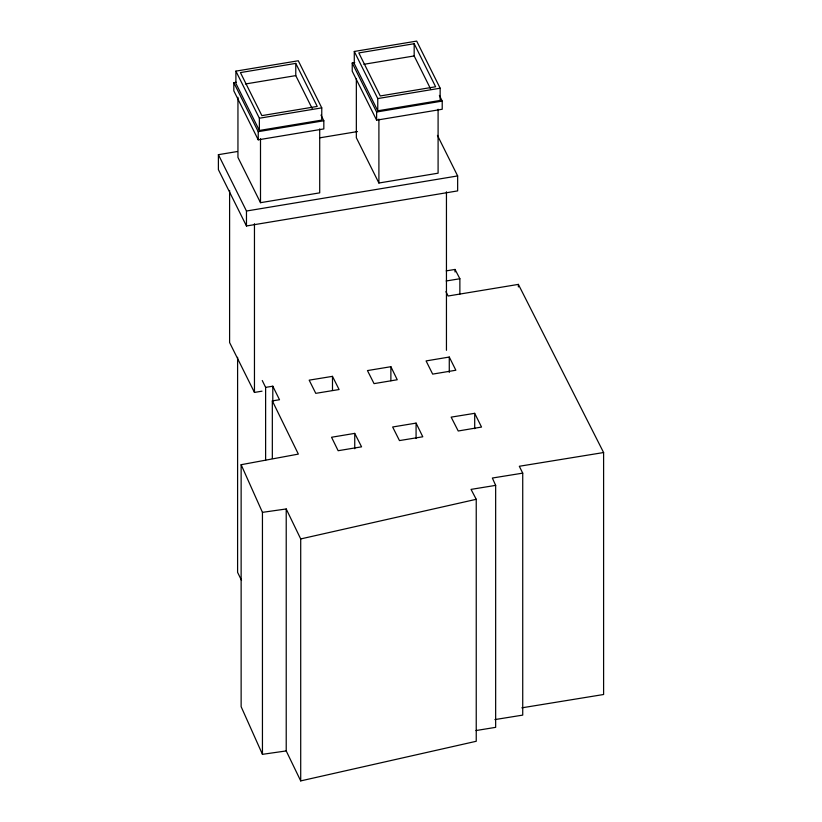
<?xml version="1.0" encoding="UTF-8"?>
<svg xmlns="http://www.w3.org/2000/svg" width="822" height="822" viewBox="0 0 822 822"><rect width="100%" height="100%" fill="white"/><g stroke="black" fill="none" stroke-linecap="round" stroke-linejoin="round"><path stroke-width="1.23" d="M286.22 508.962L300.708 538.934L476.236 499.303L476.236 741.28L300.708 780.9L286.22 750.928L286.22 508.962L262.444 512.353L241.134 464.707L298.345 454.104L272.329 400.889L279.511 399.739L272.801 386.206L265.619 387.368L262.259 380.524M235.893 71.134L298.283 60.766L321.762 107.877L321.762 120.104L259.372 130.472L235.893 83.361L235.893 71.134L259.372 118.234L259.372 130.472M354.282 51.467L416.682 41.1L440.15 88.211L440.15 100.438L377.76 110.806L354.282 63.695L354.282 51.467L377.76 98.568L377.76 110.806M295.776 63.386L240.425 72.583L261.879 115.625L317.23 106.428L295.776 63.386L295.776 75.614L312.155 108.463M414.175 43.72L358.813 52.916L380.267 95.958L435.619 86.762L414.175 43.72L414.175 55.947L430.543 88.797M320.981 115.07L323.827 120.762L323.827 128.92L258.231 139.822L233.828 90.862L233.828 82.703L236.356 82.292M439.38 95.403L442.215 101.096L442.215 109.254L376.62 120.156L352.227 71.195L352.227 63.037L354.744 62.626M245.459 83.978L295.776 75.614M363.848 64.311L414.175 55.947M259.372 118.234L321.762 107.877M377.76 98.568L440.15 88.211M233.828 82.703L258.231 131.664L323.827 120.762M352.227 63.037L376.62 111.998L442.215 101.096M437.438 135.373L457.649 175.939L457.649 190.899L246.466 225.978L218.395 169.63L218.395 154.68L237.363 151.525M319.553 137.87L357.498 131.571M237.948 97.294L237.948 157.423L260.502 202.685L319.707 192.851L319.707 128.89M356.347 78.912L356.347 137.767L378.901 183.018L438.095 173.185L438.095 109.223M218.395 154.68L246.466 211.018L457.649 175.939M449.274 357.046L426.084 360.92L432.67 374.113L455.861 370.239L449.274 357.046L449.274 372.417M229.605 190.437L229.605 342.548L254.46 392.433L262.033 391.169M354.744 433.379L331.543 437.253L338.14 450.713L361.567 446.839L354.744 433.379L354.744 448.74M446.192 270.89L455.039 269.441L459.868 278.75L459.868 294.112M521.836 707.834L603.605 694.508L603.605 452.542L518.374 284.391L448.093 296.012L445.956 291.646M390.882 366.704L367.455 370.578L374.051 383.627L397.242 379.754L390.882 366.704L390.882 380.781M416.076 423.114L392.649 426.988L399.471 440.582L422.785 436.78L416.076 423.114L416.076 438.475M446.141 280.99L459.868 278.75M332.489 376.353L309.175 380.154L315.771 393.348L339.085 389.536L332.489 376.353L332.489 390.44M603.605 452.542L519.319 466.269L522.73 473.143L522.73 715.109L494.895 719.589M475.969 730.553L495.656 727.347L495.656 485.37L471.047 489.388L476.236 499.303M474.705 413.322L451.155 417.134L458.224 430.995L481.528 427.06L474.705 413.322L474.705 428.694M522.73 473.143L492.357 478.034L495.656 485.37M241.134 464.707L241.134 706.684L262.444 754.329L286.22 750.928M241.524 580.353L237.599 572.379L237.599 357.293M518.374 284.391L518.374 286.95M455.039 269.441L455.039 272M446.449 191.814L446.449 350.316M378.901 119.056L378.901 183.018M376.62 111.998L376.62 120.156M300.708 538.934L300.708 780.9M272.801 386.206L272.801 401.568M272.329 400.889L272.329 458.501M265.619 387.368L265.619 460.341M262.444 512.353L262.444 754.329M260.502 138.723L260.502 202.685M258.231 131.664L258.231 139.822M254.46 223.707L254.46 392.433M246.466 211.018L246.466 225.978"/></g></svg>
